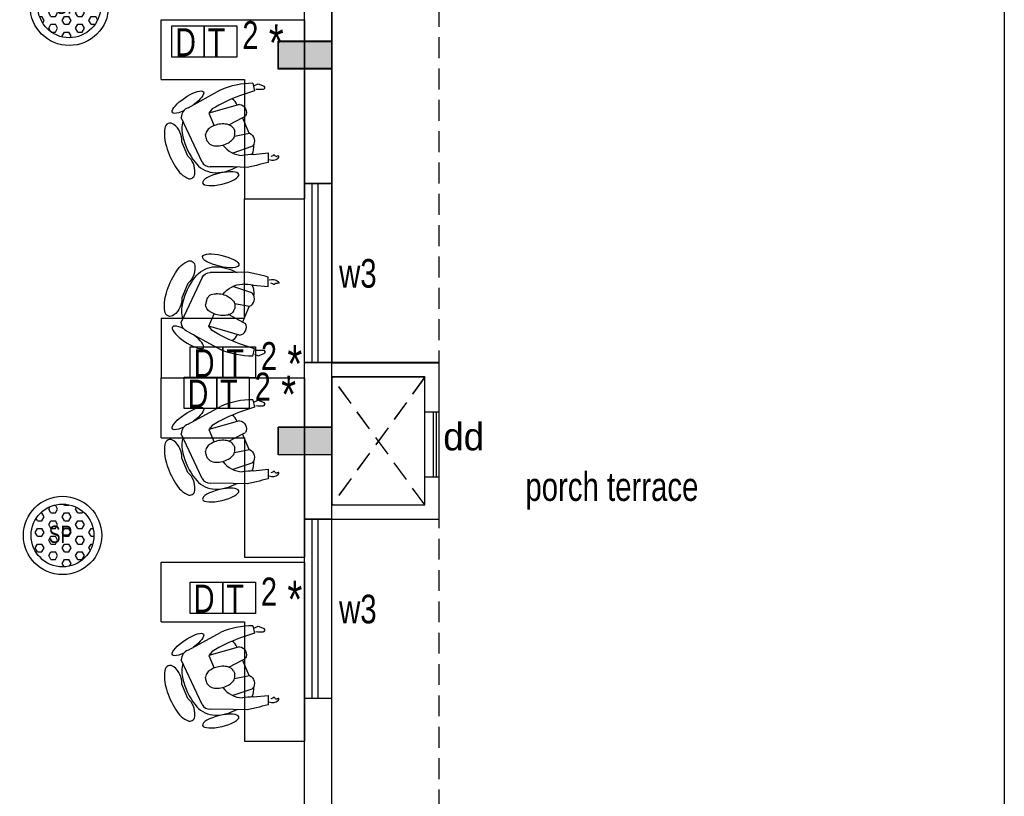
# Model space of a CAD drawing. Header units: metres. Extents: x 191982 to 427160, y -8904 to 80370.
# Drawn here: x 418913 to 427160, y 32572 to 39075 of the extents above; entities that cross this region are included whole.
import ezdxf

# ---------------------------------------------------------------- set-up
doc = ezdxf.new("R2010")
doc.units = ezdxf.units.M
doc.header["$LTSCALE"] = 700
doc.header["$MEASUREMENT"] = 0
doc.linetypes.add('DASHED2', pattern=[0.375, 0.25, -0.125])
doc.layers.get('0').update_dxf_attribs({"lineweight": 9})
for name, color, linetype, lineweight in [('FURNITURE', 7, 'Continuous', 9), ('LOUVRE', 7, 'Continuous', 9), ('MAIN GATE', 7, 'Continuous', 9), ('NEW PLANS', 7, 'Continuous', 9), ('PLAN', 7, 'Continuous', 9)]:
    doc.layers.add(name, color=color, linetype=linetype, lineweight=lineweight)
doc.styles.add('RVR', font='MOD20.TTF')
doc.styles.get("Standard").update_dxf_attribs({"font": 'swisscl.ttf'})

# ---------------------------------------------------------------- blocks, each defined once
blk = doc.blocks.new('ws1')
at = {"layer": 'LOUVRE'}
for p, q in [((1137434.5, 2975688), (1137434.5, 2976688)), ((1137434.5, 2976688), (1137934.5, 2976688)), ((1137934.5, 2975188), (1137934.5, 2976688)), ((1136734.5, 2975688), (1137434.5, 2975688)), ((1136734.5, 2975688), (1136734.5, 2975188)), ((1136734.5, 2975188), (1137934.5, 2975188))]:
    blk.add_line(p, q, dxfattribs=at)
blk = doc.blocks.new('CHAIR HUMAN')
at = {"layer": 'FURNITURE', "color": 8}
for p, q in [((-26.45, 23.08), (-26.56, 20.53)), ((-3.93, 19.47), (-15.58, 23.06)), ((-28.18, 22.59), (-29.99, 21.39)), ((-26.87, 22.25), (-28.18, 22.59)), ((-26.56, 20.53), (-21.37, 19.91)), ((-20.78, 17.15), (-10.32, 16.32)), ((-11.62, 17.49), (-10.32, 16.32)), ((-10.32, 16.32), (-11.13, 11.96)), ((-4.91, 0.99), (-1.09, 16.82)), ((-20.96, 12.75), (-21.91, 12.95)), ((-16.02, 11.22), (-20.96, 12.75)), ((-17.24, 9.83), (-17.46, 8.82)), ((-17.08, 7.25), (-22.07, 7.18)), ((-8.57, 6.25), (-7.89, 7.38)), ((-21.86, 0.1), (-26.79, -0.42)), ((-21.97, 2.68), (-15.4, 1.86)), ((-28.18, -1.64), (-27.4, -1.72)), ((-26.79, -0.42), (-26.2, -3.51)), ((-19.05, -3.7), (-14.6, -2.65)), ((-14.6, -2.65), (-7.15, -1.1)), ((-26.2, -3.51), (-26.2, -3.51)), ((-26.2, -3.51), (-26.2, -3.51)), ((-22.22, -3.67), (-19.05, -3.7))]:
    blk.add_line(p, q, dxfattribs=at)
at = {"layer": 'FURNITURE', "color": 253}
for p, q in [((-7.89, 7.38), (-7.74, 8.53)), ((-7.74, 8.53), (-7.84, 9.63))]:
    blk.add_line(p, q, dxfattribs=at)
at = {"layer": 'FURNITURE'}
blk.add_line((-22.25, 2.83), (-21.97, 2.68), dxfattribs=at)
for points in [[(-20.01, 17.09, -0.12585), (-18.76, 19.46, -0.12585)], [(-1.39, 15.6, -0.1466), (-0.38, 10.46, -0.10836), (-2.58, 1.41, -0.19652), (-7.57, -3.09, -0.140333), (-15.07, -3.08, -0.015809), (-15.85, -2.91, -0.015809)], [(-21.47, 0.14, -0.171126), (-22.7, 3.27)]]:
    blk.add_lwpolyline(points, format="xyb", dxfattribs=at)
blk.add_lwpolyline([(-0.68, 3.9), (0.35, 8.92, -0.246024), (1.78, 15, -0.627364), (4.93, 14.41, -0.121702), (5.63, 8.35, -0.072521), (3.99, 1.22, -0.181268), (0.53, -3.48, -0.504268), (-1.83, -2.01, -0.233344), (-0.68, 3.9, -0.38021)], format="xyb", close=True, dxfattribs=at)
blk.add_lwpolyline([(-22.03, 7.18), (-20.9, 12.74)], dxfattribs=at)
at = {"layer": 'FURNITURE', "color": 8}
for centre, start, end in [((-19.84, 14.64), 110.5954, 219.206), ((-20.6, 4.94), 123.3791, 231.9897)]:
    blk.add_arc(centre, 2.68, start, end, dxfattribs=at)
at = {"layer": 'FURNITURE', "color": 8, "extrusion": (0, 0, -1)}
for centre, major_axis, ratio, start_param, end_param in [((-21.07, 0.76), (24.86, -0.06), 0.919648, 4.491971, 4.932807), ((-29.52, 21.04), (0, -0.588), 1, -0.181994, 2.206091), ((-37.86, 66.35), (46.66, 0), 1, 1.337822, 1.388802), ((-27.59, -25.99), (47.8, -11.87), 0.939866, 4.610213, 4.814565), ((-4.47, 16.04), (3.47, 0), 1, 4.867739, 6.055789), ((-14.85, 8.96), (2.54, 0), 1, 3.491617, 4.236706), ((-13.09, 6.41), (0, -5.63), 1, 2.594814, 2.913029), ((-12.59, 4.24), (0, -7.86), 1, 2.913029, 3.182008), ((-12.59, 4.24), (7.86, 0), 1, 4.752804, 5.021783), ((-11.96, 6.18), (0, -5.82), 1, 3.450037, 3.73676), ((-10.5, 8.91), (0, -2.76), 1, 3.85574, 4.450397), ((-14.56, 8.79), (0, -2.9), 1, 1.166218, 1.580842), ((-15.1, 8.15), (2.18, 0), 1, 2.108812, 2.908893), ((-20.3, 8.59), (8.35, 0), 1, 0.429031, 1.337682), ((-12.91, 10.84), (0, -5.63), 1, 0.309394, 0.627609), ((-12.23, 12.96), (0, -7.86), 1, 0.040415, 0.309394), ((-12.23, 12.96), (0, -7.86), 1, -0.228563, 0.040415), ((-11.21, 9.18), (3.94, 0), 1, 0.836911, 1.376484), ((6.06, -246.49), (0, -248.16), 1, 3.028829, 3.042968), ((-7.75, 1.79), (2.95, 0), 1, 0.274705, 1.364745), ((-29.74, -2.48), (0.428, 0), 1, 3.842995, 5.296205), ((-28.34, -0.27), (2.87, 0), 1, 0.966213, 2.087194), ((-29.43, -1.43), (0, -0.689), 1, -1.1852, 0.10245), ((-28.47, -1.82), (0, -0.345), 1, 1.956393, 4.171446), ((-34.81, -265.82), (0, -262.45), 1, 3.174422, 3.189594)]:
    blk.add_ellipse(centre, major_axis=major_axis, ratio=ratio, start_param=start_param, end_param=end_param, dxfattribs=at)
at = {"layer": 'FURNITURE'}
blk.add_ellipse((-4.28, 21.29, -17.21), major_axis=(-5.69, 2.31), ratio=0.286876, start_param=2.025834, end_param=7.681694, dxfattribs=at)
at = {"layer": 'FURNITURE', "color": 253, "extrusion": (0, 0, -1)}
blk.add_ellipse((-29.46, -2.23), major_axis=(0.602, 0), ratio=1, start_param=2.087194, end_param=3.199031, dxfattribs=at)
at = {"layer": 'FURNITURE'}
blk.add_ellipse((-9.79, -5.6, -17.21), major_axis=(-6.15, 0.17), ratio=0.3, dxfattribs=at)
blk = doc.blocks.new('DAS')
at = {"layer": 'MAIN GATE'}
h = blk.add_hatch(dxfattribs=at)
h.set_pattern_fill('HEX', color=1, scale=0.3, style=0)
h.paths.add_polyline_path([(-3163.779, -2.1999, 1), (-3163.253, -2.1999, 1)])
at = {"layer": 'MAIN GATE', "color": 5}
for radius in [0.3279, 0.263]:
    blk.add_circle((-3163.516, -2.1999), radius, dxfattribs=at)
at = {"layer": 'NEW PLANS', "color": 7}
blk.add_text('SP', height=0.144, dxfattribs=at).set_placement((-3163.6314, -2.2621))

msp = doc.modelspace()

# ---------------------------------------------------------------- hatches: boundary and pattern name
at = {"layer": 'NEW PLANS'}
for points in [[(421307.772, 38894.83), (421307.772, 38664.83), (421077.772, 38664.83), (421077.772, 38894.83)], [(421307.772, 38894.83), (421307.772, 38664.83), (421077.772, 38664.83), (421077.772, 38894.83)], [(421307.772, 38894.83), (421307.772, 38664.83), (421077.772, 38664.83), (421077.772, 38894.83)], [(421307.772, 38894.83), (421307.772, 38664.83), (421077.772, 38664.83), (421077.772, 38894.83)], [(421307.772, 38894.83), (421307.772, 38664.83), (421077.772, 38664.83), (421077.772, 38894.83)], [(421307.772, 38894.83), (421307.772, 38664.83), (421077.772, 38664.83), (421077.772, 38894.83)], [(421307.772, 38894.83), (421307.772, 38664.83), (421077.772, 38664.83), (421077.772, 38894.83)], [(421307.772, 38894.83), (421307.772, 38664.83), (421077.772, 38664.83), (421077.772, 38894.83)], [(421307.772, 38891.692), (421307.772, 38661.692), (421077.772, 38661.692), (421077.772, 38891.692)], [(421307.772, 38891.692), (421307.772, 38661.692), (421077.772, 38661.692), (421077.772, 38891.692)], [(421307.772, 38891.692), (421307.772, 38661.692), (421077.772, 38661.692), (421077.772, 38891.692)], [(421307.772, 38891.692), (421307.772, 38661.692), (421077.772, 38661.692), (421077.772, 38891.692)], [(421307.772, 38891.692), (421307.772, 38661.692), (421077.772, 38661.692), (421077.772, 38891.692)], [(421307.772, 38891.692), (421307.772, 38661.692), (421077.772, 38661.692), (421077.772, 38891.692)], [(421307.772, 38891.692), (421307.772, 38661.692), (421077.772, 38661.692), (421077.772, 38891.692)], [(421307.772, 38891.692), (421307.772, 38661.692), (421077.772, 38661.692), (421077.772, 38891.692)], [(421307.772, 38891.692), (421307.772, 38661.692), (421077.772, 38661.692), (421077.772, 38891.692)], [(421307.772, 38891.692), (421307.772, 38661.692), (421077.772, 38661.692), (421077.772, 38891.692)], [(421307.772, 38894.83), (421527.772, 38894.83), (421527.772, 38664.83), (421307.772, 38664.83)], [(421307.772, 38894.83), (421527.772, 38894.83), (421527.772, 38664.83), (421307.772, 38664.83)], [(421307.772, 38894.83), (421527.772, 38894.83), (421527.772, 38664.83), (421307.772, 38664.83)], [(421307.772, 38894.83), (421527.772, 38894.83), (421527.772, 38664.83), (421307.772, 38664.83)], [(421307.772, 38894.83), (421527.772, 38894.83), (421527.772, 38664.83), (421307.772, 38664.83)], [(421307.772, 38894.83), (421527.772, 38894.83), (421527.772, 38664.83), (421307.772, 38664.83)], [(421307.772, 38894.83), (421527.772, 38894.83), (421527.772, 38664.83), (421307.772, 38664.83)], [(421307.772, 38894.83), (421527.772, 38894.83), (421527.772, 38664.83), (421307.772, 38664.83)], [(421307.772, 38891.692), (421527.772, 38891.692), (421527.772, 38661.692), (421307.772, 38661.692)], [(421307.772, 38891.692), (421527.772, 38891.692), (421527.772, 38661.692), (421307.772, 38661.692)], [(421307.772, 38891.692), (421527.772, 38891.692), (421527.772, 38661.692), (421307.772, 38661.692)], [(421307.772, 38891.692), (421527.772, 38891.692), (421527.772, 38661.692), (421307.772, 38661.692)], [(421307.772, 38891.692), (421527.772, 38891.692), (421527.772, 38661.692), (421307.772, 38661.692)], [(421307.772, 38891.692), (421527.772, 38891.692), (421527.772, 38661.692), (421307.772, 38661.692)], [(421307.772, 38891.692), (421527.772, 38891.692), (421527.772, 38661.692), (421307.772, 38661.692)], [(421307.772, 38891.692), (421527.772, 38891.692), (421527.772, 38661.692), (421307.772, 38661.692)], [(421307.772, 38891.692), (421527.772, 38891.692), (421527.772, 38661.692), (421307.772, 38661.692)], [(421307.772, 38891.692), (421527.772, 38891.692), (421527.772, 38661.692), (421307.772, 38661.692)], [(421307.772, 35661.692), (421307.772, 35431.692), (421077.772, 35431.692), (421077.772, 35661.692)], [(421307.772, 35661.692), (421307.772, 35431.692), (421077.772, 35431.692), (421077.772, 35661.692)], [(421307.772, 35661.692), (421307.772, 35431.692), (421077.772, 35431.692), (421077.772, 35661.692)], [(421307.772, 35661.692), (421307.772, 35431.692), (421077.772, 35431.692), (421077.772, 35661.692)], [(421307.772, 35661.692), (421307.772, 35431.692), (421077.772, 35431.692), (421077.772, 35661.692)], [(421307.772, 35661.692), (421307.772, 35431.692), (421077.772, 35431.692), (421077.772, 35661.692)], [(421307.772, 35661.692), (421307.772, 35431.692), (421077.772, 35431.692), (421077.772, 35661.692)], [(421307.772, 35661.692), (421307.772, 35431.692), (421077.772, 35431.692), (421077.772, 35661.692)], [(421307.772, 35661.692), (421307.772, 35431.692), (421077.772, 35431.692), (421077.772, 35661.692)], [(421307.772, 35661.692), (421307.772, 35431.692), (421077.772, 35431.692), (421077.772, 35661.692)], [(421307.772, 35661.692), (421307.772, 35431.692), (421077.772, 35431.692), (421077.772, 35661.692)], [(421307.772, 35661.692), (421307.772, 35431.692), (421077.772, 35431.692), (421077.772, 35661.692)], [(421307.772, 35661.692), (421307.772, 35431.692), (421077.772, 35431.692), (421077.772, 35661.692)], [(421307.772, 35661.692), (421307.772, 35431.692), (421077.772, 35431.692), (421077.772, 35661.692)], [(421307.772, 35661.692), (421527.772, 35661.692), (421527.772, 35431.692), (421307.772, 35431.692)], [(421307.772, 35661.692), (421527.772, 35661.692), (421527.772, 35431.692), (421307.772, 35431.692)], [(421307.772, 35661.692), (421527.772, 35661.692), (421527.772, 35431.692), (421307.772, 35431.692)], [(421307.772, 35661.692), (421527.772, 35661.692), (421527.772, 35431.692), (421307.772, 35431.692)], [(421307.772, 35661.692), (421527.772, 35661.692), (421527.772, 35431.692), (421307.772, 35431.692)], [(421307.772, 35661.692), (421527.772, 35661.692), (421527.772, 35431.692), (421307.772, 35431.692)], [(421307.772, 35661.692), (421527.772, 35661.692), (421527.772, 35431.692), (421307.772, 35431.692)], [(421307.772, 35661.692), (421527.772, 35661.692), (421527.772, 35431.692), (421307.772, 35431.692)], [(421307.772, 35661.692), (421527.772, 35661.692), (421527.772, 35431.692), (421307.772, 35431.692)], [(421307.772, 35661.692), (421527.772, 35661.692), (421527.772, 35431.692), (421307.772, 35431.692)], [(421307.772, 35661.692), (421527.772, 35661.692), (421527.772, 35431.692), (421307.772, 35431.692)], [(421307.772, 35661.692), (421527.772, 35661.692), (421527.772, 35431.692), (421307.772, 35431.692)], [(421307.772, 35661.692), (421527.772, 35661.692), (421527.772, 35431.692), (421307.772, 35431.692)], [(421307.772, 35661.692), (421527.772, 35661.692), (421527.772, 35431.692), (421307.772, 35431.692)]]:
    msp.add_hatch(color=256, dxfattribs=at).paths.add_polyline_path(points)

# ---------------------------------------------------------------- linework, layer by layer
for points in [[(420186.865, 39023.795), (420459.421, 39023.795), (420459.421, 38762.293), (420186.865, 38762.293)], [(420459.421, 39023.795), (420731.977, 39023.795), (420731.977, 38762.293), (420459.421, 38762.293)], [(420342.654, 36336.332), (420615.21, 36336.332), (420615.21, 36074.83), (420342.654, 36074.83)], [(420615.21, 36336.332), (420887.767, 36336.332), (420887.767, 36074.83), (420615.21, 36074.83)], [(420290.779, 36080.71), (420563.335, 36080.71), (420563.335, 35819.208), (420290.779, 35819.208)], [(420563.335, 36080.71), (420835.892, 36080.71), (420835.892, 35819.208), (420563.335, 35819.208)], [(420342.654, 34364.555), (420615.21, 34364.555), (420615.21, 34103.053), (420342.654, 34103.053)], [(420615.21, 34364.555), (420887.767, 34364.555), (420887.767, 34103.053), (420615.21, 34103.053)]]:
    msp.add_lwpolyline(points, close=True)
for p, q in [((421297.772, 35431.692), (421297.772, 47031.692)), ((421297.772, 35431.692), (421297.772, 47031.692)), ((421527.772, 36212.909), (421527.772, 44382.301)), ((421527.772, 36212.909), (421527.772, 44382.301)), ((421527.772, 36212.909), (421527.772, 44382.301)), ((421527.772, 36201.692), (421527.772, 44382.301)), ((421527.772, 36201.692), (421527.772, 44382.301)), ((421527.772, 36201.692), (421527.772, 44382.301)), ((421527.772, 36201.692), (421527.772, 44382.301)), ((421297.772, 33871.692), (421297.772, 43561.692)), ((421297.772, 33871.692), (421297.772, 43561.692)), ((421527.772, 28971.692), (421527.772, 42121.692)), ((421527.772, 36201.692), (421527.772, 42121.692)), ((421527.772, 28971.692), (421527.772, 42121.692)), ((427160.273, 42121.692), (427160.273, 28971.692)), ((421527.772, 38894.83), (421077.772, 38894.83)), ((421077.772, 38664.83), (421077.772, 38894.83)), ((421077.772, 38894.83), (421077.772, 38664.83)), ((421527.772, 38894.83), (421077.772, 38894.83)), ((421527.772, 38894.83), (421077.772, 38894.83)), ((421527.772, 38894.83), (421077.772, 38894.83)), ((421527.772, 38894.83), (421077.772, 38894.83)), ((421077.772, 38894.83), (421527.772, 38894.83)), ((421077.772, 38894.83), (421527.772, 38894.83)), ((421077.772, 38894.83), (421527.772, 38894.83)), ((421077.772, 38894.83), (421527.772, 38894.83)), ((421077.772, 38894.83), (421527.772, 38894.83)), ((421077.772, 38894.83), (421527.772, 38894.83)), ((421077.772, 38894.83), (421527.772, 38894.83)), ((421077.772, 38894.83), (421527.772, 38894.83)), ((421077.772, 38894.83), (421527.772, 38894.83)), ((421077.772, 38894.83), (421527.772, 38894.83)), ((421077.772, 38894.83), (421527.772, 38894.83)), ((421077.772, 38894.83), (421527.772, 38894.83)), ((421077.772, 38894.83), (421527.772, 38894.83)), ((421077.772, 38894.83), (421527.772, 38894.83)), ((421077.772, 38894.83), (421527.772, 38894.83)), ((421077.772, 38894.83), (421527.772, 38894.83)), ((421077.772, 38894.83), (421527.772, 38894.83)), ((421527.772, 38894.83), (421077.772, 38894.83)), ((421077.772, 38664.83), (421077.772, 38894.83)), ((421077.772, 38894.83), (421077.772, 38664.83)), ((421527.772, 38894.83), (421077.772, 38894.83)), ((421527.772, 38894.83), (421077.772, 38894.83)), ((421527.772, 38894.83), (421077.772, 38894.83)), ((421527.772, 38894.83), (421077.772, 38894.83)), ((421077.772, 38894.83), (421527.772, 38894.83)), ((421077.772, 38894.83), (421527.772, 38894.83)), ((421077.772, 38894.83), (421527.772, 38894.83)), ((421077.772, 38894.83), (421527.772, 38894.83)), ((421077.772, 38894.83), (421527.772, 38894.83)), ((421077.772, 38894.83), (421527.772, 38894.83)), ((421077.772, 38894.83), (421527.772, 38894.83)), ((421077.772, 38894.83), (421527.772, 38894.83)), ((421077.772, 38894.83), (421527.772, 38894.83)), ((421077.772, 38894.83), (421527.772, 38894.83)), ((421077.772, 38894.83), (421527.772, 38894.83)), ((421077.772, 38894.83), (421527.772, 38894.83)), ((421077.772, 38894.83), (421527.772, 38894.83)), ((421077.772, 38894.83), (421527.772, 38894.83)), ((421077.772, 38894.83), (421527.772, 38894.83)), ((421077.772, 38894.83), (421527.772, 38894.83)), ((421077.772, 38894.83), (421527.772, 38894.83)), ((421527.772, 38894.83), (421077.772, 38894.83)), ((421077.772, 38664.83), (421077.772, 38894.83)), ((421077.772, 38894.83), (421077.772, 38664.83)), ((421527.772, 38894.83), (421077.772, 38894.83)), ((421527.772, 38894.83), (421077.772, 38894.83)), ((421527.772, 38894.83), (421077.772, 38894.83)), ((421527.772, 38894.83), (421077.772, 38894.83)), ((421077.772, 38894.83), (421527.772, 38894.83)), ((421077.772, 38894.83), (421527.772, 38894.83)), ((421077.772, 38894.83), (421527.772, 38894.83)), ((421077.772, 38894.83), (421527.772, 38894.83)), ((421077.772, 38894.83), (421527.772, 38894.83)), ((421077.772, 38894.83), (421527.772, 38894.83)), ((421077.772, 38894.83), (421527.772, 38894.83)), ((421077.772, 38894.83), (421527.772, 38894.83)), ((421077.772, 38894.83), (421527.772, 38894.83)), ((421077.772, 38894.83), (421527.772, 38894.83)), ((421077.772, 38894.83), (421527.772, 38894.83)), ((421077.772, 38894.83), (421527.772, 38894.83)), ((421077.772, 38894.83), (421527.772, 38894.83)), ((421077.772, 38894.83), (421527.772, 38894.83)), ((421077.772, 38894.83), (421527.772, 38894.83)), ((421077.772, 38894.83), (421527.772, 38894.83)), ((421077.772, 38894.83), (421527.772, 38894.83)), ((421527.772, 38894.83), (421077.772, 38894.83)), ((421077.772, 38664.83), (421077.772, 38894.83)), ((421077.772, 38894.83), (421077.772, 38664.83)), ((421527.772, 38894.83), (421077.772, 38894.83)), ((421527.772, 38894.83), (421077.772, 38894.83)), ((421527.772, 38894.83), (421077.772, 38894.83)), ((421527.772, 38894.83), (421077.772, 38894.83)), ((421077.772, 38894.83), (421527.772, 38894.83)), ((421077.772, 38894.83), (421527.772, 38894.83)), ((421077.772, 38894.83), (421527.772, 38894.83)), ((421077.772, 38894.83), (421527.772, 38894.83)), ((421077.772, 38894.83), (421527.772, 38894.83)), ((421077.772, 38894.83), (421527.772, 38894.83)), ((421077.772, 38894.83), (421527.772, 38894.83)), ((421077.772, 38894.83), (421527.772, 38894.83)), ((421077.772, 38894.83), (421527.772, 38894.83)), ((421077.772, 38894.83), (421527.772, 38894.83)), ((421077.772, 38894.83), (421527.772, 38894.83)), ((421077.772, 38894.83), (421527.772, 38894.83)), ((421077.772, 38894.83), (421527.772, 38894.83)), ((421077.772, 38894.83), (421527.772, 38894.83)), ((421077.772, 38894.83), (421527.772, 38894.83)), ((421077.772, 38894.83), (421527.772, 38894.83)), ((421077.772, 38894.83), (421527.772, 38894.83)), ((421527.772, 38891.692), (421077.772, 38891.692)), ((421077.772, 38661.692), (421077.772, 38891.692)), ((421077.772, 38891.692), (421077.772, 38661.692)), ((421527.772, 38891.692), (421077.772, 38891.692)), ((421527.772, 38891.692), (421077.772, 38891.692)), ((421527.772, 38891.692), (421077.772, 38891.692)), ((421527.772, 38891.692), (421077.772, 38891.692)), ((421077.772, 38891.692), (421527.772, 38891.692)), ((421077.772, 38891.692), (421527.772, 38891.692)), ((421077.772, 38891.692), (421527.772, 38891.692)), ((421077.772, 38891.692), (421527.772, 38891.692)), ((421077.772, 38891.692), (421527.772, 38891.692)), ((421077.772, 38891.692), (421527.772, 38891.692)), ((421077.772, 38891.692), (421527.772, 38891.692)), ((421077.772, 38891.692), (421527.772, 38891.692)), ((421077.772, 38891.692), (421527.772, 38891.692)), ((421077.772, 38891.692), (421527.772, 38891.692)), ((421077.772, 38891.692), (421527.772, 38891.692)), ((421077.772, 38891.692), (421527.772, 38891.692)), ((421077.772, 38891.692), (421527.772, 38891.692)), ((421077.772, 38891.692), (421527.772, 38891.692)), ((421077.772, 38891.692), (421527.772, 38891.692)), ((421077.772, 38891.692), (421527.772, 38891.692)), ((421077.772, 38891.692), (421527.772, 38891.692)), ((421527.772, 38891.692), (421077.772, 38891.692)), ((421077.772, 38661.692), (421077.772, 38891.692)), ((421077.772, 38891.692), (421077.772, 38661.692)), ((421527.772, 38891.692), (421077.772, 38891.692)), ((421527.772, 38891.692), (421077.772, 38891.692)), ((421527.772, 38891.692), (421077.772, 38891.692)), ((421527.772, 38891.692), (421077.772, 38891.692)), ((421077.772, 38891.692), (421527.772, 38891.692)), ((421077.772, 38891.692), (421527.772, 38891.692)), ((421077.772, 38891.692), (421527.772, 38891.692)), ((421077.772, 38891.692), (421527.772, 38891.692)), ((421077.772, 38891.692), (421527.772, 38891.692)), ((421077.772, 38891.692), (421527.772, 38891.692)), ((421077.772, 38891.692), (421527.772, 38891.692)), ((421077.772, 38891.692), (421527.772, 38891.692)), ((421077.772, 38891.692), (421527.772, 38891.692)), ((421077.772, 38891.692), (421527.772, 38891.692)), ((421077.772, 38891.692), (421527.772, 38891.692)), ((421077.772, 38891.692), (421527.772, 38891.692)), ((421077.772, 38891.692), (421527.772, 38891.692)), ((421077.772, 38891.692), (421527.772, 38891.692)), ((421077.772, 38891.692), (421527.772, 38891.692)), ((421077.772, 38891.692), (421527.772, 38891.692)), ((421077.772, 38891.692), (421527.772, 38891.692)), ((421527.772, 38891.692), (421077.772, 38891.692)), ((421077.772, 38661.692), (421077.772, 38891.692)), ((421077.772, 38891.692), (421077.772, 38661.692)), ((421527.772, 38891.692), (421077.772, 38891.692)), ((421527.772, 38891.692), (421077.772, 38891.692)), ((421527.772, 38891.692), (421077.772, 38891.692)), ((421527.772, 38891.692), (421077.772, 38891.692)), ((421077.772, 38891.692), (421527.772, 38891.692)), ((421077.772, 38891.692), (421527.772, 38891.692)), ((421077.772, 38891.692), (421527.772, 38891.692)), ((421077.772, 38891.692), (421527.772, 38891.692)), ((421077.772, 38891.692), (421527.772, 38891.692)), ((421077.772, 38891.692), (421527.772, 38891.692)), ((421077.772, 38891.692), (421527.772, 38891.692)), ((421077.772, 38891.692), (421527.772, 38891.692)), ((421077.772, 38891.692), (421527.772, 38891.692)), ((421077.772, 38891.692), (421527.772, 38891.692)), ((421077.772, 38891.692), (421527.772, 38891.692)), ((421077.772, 38891.692), (421527.772, 38891.692)), ((421077.772, 38891.692), (421527.772, 38891.692)), ((421077.772, 38891.692), (421527.772, 38891.692)), ((421077.772, 38891.692), (421527.772, 38891.692)), ((421077.772, 38891.692), (421527.772, 38891.692)), ((421077.772, 38891.692), (421527.772, 38891.692)), ((421527.772, 38891.692), (421077.772, 38891.692)), ((421077.772, 38661.692), (421077.772, 38891.692)), ((421077.772, 38891.692), (421077.772, 38661.692)), ((421527.772, 38891.692), (421077.772, 38891.692)), ((421527.772, 38891.692), (421077.772, 38891.692)), ((421527.772, 38891.692), (421077.772, 38891.692)), ((421527.772, 38891.692), (421077.772, 38891.692)), ((421077.772, 38891.692), (421527.772, 38891.692)), ((421077.772, 38891.692), (421527.772, 38891.692)), ((421077.772, 38891.692), (421527.772, 38891.692)), ((421077.772, 38891.692), (421527.772, 38891.692)), ((421077.772, 38891.692), (421527.772, 38891.692)), ((421077.772, 38891.692), (421527.772, 38891.692)), ((421077.772, 38891.692), (421527.772, 38891.692)), ((421077.772, 38891.692), (421527.772, 38891.692)), ((421077.772, 38891.692), (421527.772, 38891.692)), ((421077.772, 38891.692), (421527.772, 38891.692)), ((421077.772, 38891.692), (421527.772, 38891.692)), ((421077.772, 38891.692), (421527.772, 38891.692)), ((421077.772, 38891.692), (421527.772, 38891.692)), ((421077.772, 38891.692), (421527.772, 38891.692)), ((421077.772, 38891.692), (421527.772, 38891.692)), ((421077.772, 38891.692), (421527.772, 38891.692)), ((421077.772, 38891.692), (421527.772, 38891.692)), ((421527.772, 38891.692), (421077.772, 38891.692)), ((421077.772, 38661.692), (421077.772, 38891.692)), ((421077.772, 38891.692), (421077.772, 38661.692)), ((421527.772, 38891.692), (421077.772, 38891.692)), ((421527.772, 38891.692), (421077.772, 38891.692)), ((421527.772, 38891.692), (421077.772, 38891.692)), ((421527.772, 38891.692), (421077.772, 38891.692)), ((421077.772, 38891.692), (421527.772, 38891.692)), ((421077.772, 38891.692), (421527.772, 38891.692)), ((421077.772, 38891.692), (421527.772, 38891.692)), ((421077.772, 38891.692), (421527.772, 38891.692)), ((421077.772, 38891.692), (421527.772, 38891.692)), ((421077.772, 38891.692), (421527.772, 38891.692)), ((421077.772, 38891.692), (421527.772, 38891.692)), ((421077.772, 38891.692), (421527.772, 38891.692)), ((421077.772, 38891.692), (421527.772, 38891.692)), ((421077.772, 38891.692), (421527.772, 38891.692)), ((421077.772, 38891.692), (421527.772, 38891.692)), ((421077.772, 38891.692), (421527.772, 38891.692)), ((421077.772, 38891.692), (421527.772, 38891.692)), ((421077.772, 38891.692), (421527.772, 38891.692)), ((421077.772, 38891.692), (421527.772, 38891.692)), ((421077.772, 38891.692), (421527.772, 38891.692)), ((421077.772, 38891.692), (421527.772, 38891.692)), ((421297.772, 38664.83), (421297.772, 38894.83)), ((421297.772, 38664.83), (421297.772, 38894.83)), ((421297.772, 38664.83), (421297.772, 38894.83)), ((421297.772, 38664.83), (421297.772, 38894.83)), ((421297.772, 38661.692), (421297.772, 38891.692)), ((421297.772, 38661.692), (421297.772, 38891.692)), ((421297.772, 38661.692), (421297.772, 38891.692)), ((421297.772, 38661.692), (421297.772, 38891.692)), ((421297.772, 38661.692), (421297.772, 38891.692)), ((421527.772, 38664.83), (421527.772, 38894.83)), ((421527.772, 38664.83), (421527.772, 38894.83)), ((421527.772, 38664.83), (421527.772, 38894.83)), ((421527.772, 38664.83), (421527.772, 38894.83)), ((421527.772, 38664.83), (421527.772, 38894.83)), ((421527.772, 38664.83), (421527.772, 38894.83)), ((421527.772, 38664.83), (421527.772, 38894.83)), ((421527.772, 38664.83), (421527.772, 38894.83)), ((421527.772, 38664.83), (421527.772, 38894.83)), ((421527.772, 38664.83), (421527.772, 38894.83)), ((421527.772, 38664.83), (421527.772, 38894.83)), ((421527.772, 38664.83), (421527.772, 38894.83)), ((421527.772, 38661.692), (421527.772, 38891.692)), ((421527.772, 38661.692), (421527.772, 38891.692)), ((421527.772, 38661.692), (421527.772, 38891.692)), ((421527.772, 38661.692), (421527.772, 38891.692)), ((421527.772, 38661.692), (421527.772, 38891.692)), ((421527.772, 38661.692), (421527.772, 38891.692)), ((421527.772, 38661.692), (421527.772, 38891.692)), ((421527.772, 38661.692), (421527.772, 38891.692)), ((421527.772, 38661.692), (421527.772, 38891.692)), ((421527.772, 38661.692), (421527.772, 38891.692)), ((421527.772, 38661.692), (421527.772, 38891.692)), ((421527.772, 38661.692), (421527.772, 38891.692)), ((421527.772, 38661.692), (421527.772, 38891.692)), ((421527.772, 38661.692), (421527.772, 38891.692)), ((421527.772, 38661.692), (421527.772, 38891.692)), ((421527.772, 38664.83), (421077.772, 38664.83)), ((421527.772, 38664.83), (421077.772, 38664.83)), ((421297.772, 38664.83), (421077.772, 38664.83)), ((421527.772, 38664.83), (421077.772, 38664.83)), ((421527.772, 38664.83), (421077.772, 38664.83)), ((421297.772, 38664.83), (421077.772, 38664.83)), ((421527.772, 38664.83), (421077.772, 38664.83)), ((421527.772, 38664.83), (421077.772, 38664.83)), ((421297.772, 38664.83), (421077.772, 38664.83)), ((421527.772, 38664.83), (421077.772, 38664.83)), ((421527.772, 38664.83), (421077.772, 38664.83)), ((421297.772, 38664.83), (421077.772, 38664.83)), ((421527.772, 38661.692), (421077.772, 38661.692)), ((421527.772, 38661.692), (421077.772, 38661.692)), ((421297.772, 38661.692), (421077.772, 38661.692)), ((421527.772, 38661.692), (421077.772, 38661.692)), ((421527.772, 38661.692), (421077.772, 38661.692)), ((421297.772, 38661.692), (421077.772, 38661.692)), ((421527.772, 38661.692), (421077.772, 38661.692)), ((421527.772, 38661.692), (421077.772, 38661.692)), ((421297.772, 38661.692), (421077.772, 38661.692)), ((421527.772, 38661.692), (421077.772, 38661.692)), ((421527.772, 38661.692), (421077.772, 38661.692)), ((421297.772, 38661.692), (421077.772, 38661.692)), ((421527.772, 38661.692), (421077.772, 38661.692)), ((421527.772, 38661.692), (421077.772, 38661.692)), ((421297.772, 38661.692), (421077.772, 38661.692)), ((421527.772, 37702.909), (421297.772, 37702.909)), ((421527.772, 37701.692), (421297.772, 37701.692)), ((421362.772, 36202.909), (421362.772, 37702.909)), ((421362.772, 36201.692), (421362.772, 37701.692)), ((421412.772, 36202.909), (421412.772, 37702.909)), ((421412.772, 36201.692), (421412.772, 37701.692)), ((421527.772, 36201.692), (421527.772, 37701.692)), ((421297.772, 34561.692), (421297.772, 36991.692)), ((421297.772, 34561.692), (421297.772, 36991.692)), ((421297.772, 35431.692), (421297.772, 36991.692)), ((421297.772, 35431.692), (421297.772, 36991.692)), ((421297.772, 34561.692), (421297.772, 36991.692)), ((421297.772, 34561.692), (421297.772, 36991.692)), ((421527.772, 36202.909), (421297.772, 36202.909)), ((421527.772, 36201.692), (421297.772, 36201.692)), ((421527.772, 36202.909), (422427.772, 36202.909)), ((421527.772, 36201.692), (422427.772, 36201.692)), ((421527.772, 35011.692), (421527.772, 36082.909)), ((421527.772, 35011.692), (421527.772, 36082.909)), ((421527.772, 35011.692), (421527.772, 36082.909)), ((421527.772, 35011.692), (421527.772, 36082.909)), ((421527.772, 35011.692), (421527.772, 36081.692)), ((421527.772, 35011.692), (421527.772, 36081.692)), ((421527.772, 35011.692), (421527.772, 36081.692)), ((421527.772, 35011.692), (421527.772, 36081.692)), ((422307.772, 35247.301), (422307.772, 35847.301)), ((422307.772, 35791.692), (422427.772, 35791.692)), ((422377.772, 35791.692), (422377.772, 35247.301)), ((422402.772, 35791.692), (422402.772, 35247.301)), ((421527.772, 35661.692), (421077.772, 35661.692)), ((421077.772, 35431.692), (421077.772, 35661.692)), ((421077.772, 35661.692), (421077.772, 35431.692)), ((421527.772, 35661.692), (421077.772, 35661.692)), ((421527.772, 35661.692), (421077.772, 35661.692)), ((421527.772, 35661.692), (421077.772, 35661.692)), ((421527.772, 35661.692), (421077.772, 35661.692)), ((421077.772, 35661.692), (421527.772, 35661.692)), ((421077.772, 35661.692), (421527.772, 35661.692)), ((421077.772, 35661.692), (421527.772, 35661.692)), ((421077.772, 35661.692), (421527.772, 35661.692)), ((421077.772, 35661.692), (421527.772, 35661.692)), ((421077.772, 35661.692), (421527.772, 35661.692)), ((421077.772, 35661.692), (421527.772, 35661.692)), ((421077.772, 35661.692), (421527.772, 35661.692)), ((421077.772, 35661.692), (421527.772, 35661.692)), ((421077.772, 35661.692), (421527.772, 35661.692)), ((421077.772, 35661.692), (421527.772, 35661.692)), ((421077.772, 35661.692), (421527.772, 35661.692)), ((421077.772, 35661.692), (421527.772, 35661.692)), ((421077.772, 35661.692), (421527.772, 35661.692)), ((421077.772, 35661.692), (421527.772, 35661.692)), ((421077.772, 35661.692), (421527.772, 35661.692)), ((421077.772, 35661.692), (421527.772, 35661.692)), ((421077.772, 35661.692), (421077.772, 35431.692)), ((421527.772, 35661.692), (421077.772, 35661.692)), ((421077.772, 35431.692), (421077.772, 35661.692)), ((421077.772, 35661.692), (421077.772, 35431.692)), ((421527.772, 35661.692), (421077.772, 35661.692)), ((421527.772, 35661.692), (421077.772, 35661.692)), ((421527.772, 35661.692), (421077.772, 35661.692)), ((421527.772, 35661.692), (421077.772, 35661.692)), ((421077.772, 35661.692), (421527.772, 35661.692)), ((421077.772, 35661.692), (421527.772, 35661.692)), ((421077.772, 35661.692), (421527.772, 35661.692)), ((421077.772, 35661.692), (421527.772, 35661.692)), ((421077.772, 35661.692), (421527.772, 35661.692)), ((421077.772, 35661.692), (421527.772, 35661.692)), ((421077.772, 35661.692), (421527.772, 35661.692)), ((421077.772, 35661.692), (421527.772, 35661.692)), ((421077.772, 35661.692), (421527.772, 35661.692)), ((421077.772, 35661.692), (421527.772, 35661.692)), ((421077.772, 35661.692), (421527.772, 35661.692)), ((421077.772, 35661.692), (421527.772, 35661.692)), ((421077.772, 35661.692), (421527.772, 35661.692)), ((421077.772, 35661.692), (421527.772, 35661.692)), ((421077.772, 35661.692), (421527.772, 35661.692)), ((421077.772, 35661.692), (421527.772, 35661.692)), ((421077.772, 35661.692), (421527.772, 35661.692)), ((421527.772, 35661.692), (421077.772, 35661.692)), ((421077.772, 35431.692), (421077.772, 35661.692)), ((421527.772, 35661.692), (421077.772, 35661.692)), ((421527.772, 35661.692), (421077.772, 35661.692)), ((421527.772, 35661.692), (421077.772, 35661.692)), ((421527.772, 35661.692), (421077.772, 35661.692)), ((421077.772, 35661.692), (421527.772, 35661.692)), ((421077.772, 35661.692), (421527.772, 35661.692)), ((421077.772, 35661.692), (421527.772, 35661.692)), ((421077.772, 35661.692), (421527.772, 35661.692)), ((421077.772, 35661.692), (421527.772, 35661.692)), ((421077.772, 35661.692), (421527.772, 35661.692)), ((421077.772, 35661.692), (421527.772, 35661.692)), ((421077.772, 35661.692), (421527.772, 35661.692)), ((421077.772, 35661.692), (421527.772, 35661.692)), ((421077.772, 35661.692), (421527.772, 35661.692)), ((421077.772, 35661.692), (421527.772, 35661.692)), ((421077.772, 35661.692), (421527.772, 35661.692)), ((421077.772, 35661.692), (421527.772, 35661.692)), ((421077.772, 35661.692), (421527.772, 35661.692)), ((421077.772, 35661.692), (421527.772, 35661.692)), ((421077.772, 35661.692), (421527.772, 35661.692)), ((421077.772, 35661.692), (421527.772, 35661.692)), ((421527.772, 35661.692), (421077.772, 35661.692)), ((421077.772, 35431.692), (421077.772, 35661.692)), ((421077.772, 35661.692), (421077.772, 35431.692)), ((421527.772, 35661.692), (421077.772, 35661.692)), ((421527.772, 35661.692), (421077.772, 35661.692)), ((421527.772, 35661.692), (421077.772, 35661.692)), ((421527.772, 35661.692), (421077.772, 35661.692)), ((421077.772, 35661.692), (421527.772, 35661.692)), ((421077.772, 35661.692), (421527.772, 35661.692)), ((421077.772, 35661.692), (421527.772, 35661.692)), ((421077.772, 35661.692), (421527.772, 35661.692)), ((421077.772, 35661.692), (421527.772, 35661.692)), ((421077.772, 35661.692), (421527.772, 35661.692)), ((421077.772, 35661.692), (421527.772, 35661.692)), ((421077.772, 35661.692), (421527.772, 35661.692)), ((421077.772, 35661.692), (421527.772, 35661.692)), ((421077.772, 35661.692), (421527.772, 35661.692)), ((421077.772, 35661.692), (421527.772, 35661.692)), ((421077.772, 35661.692), (421527.772, 35661.692)), ((421077.772, 35661.692), (421527.772, 35661.692)), ((421077.772, 35661.692), (421527.772, 35661.692)), ((421077.772, 35661.692), (421527.772, 35661.692)), ((421077.772, 35661.692), (421527.772, 35661.692)), ((421077.772, 35661.692), (421527.772, 35661.692)), ((421527.772, 35661.692), (421077.772, 35661.692)), ((421077.772, 35431.692), (421077.772, 35661.692)), ((421077.772, 35661.692), (421077.772, 35431.692)), ((421527.772, 35661.692), (421077.772, 35661.692)), ((421527.772, 35661.692), (421077.772, 35661.692)), ((421527.772, 35661.692), (421077.772, 35661.692)), ((421527.772, 35661.692), (421077.772, 35661.692)), ((421077.772, 35661.692), (421527.772, 35661.692)), ((421077.772, 35661.692), (421527.772, 35661.692)), ((421077.772, 35661.692), (421527.772, 35661.692)), ((421077.772, 35661.692), (421527.772, 35661.692)), ((421077.772, 35661.692), (421527.772, 35661.692)), ((421077.772, 35661.692), (421527.772, 35661.692)), ((421077.772, 35661.692), (421527.772, 35661.692)), ((421077.772, 35661.692), (421527.772, 35661.692)), ((421077.772, 35661.692), (421527.772, 35661.692)), ((421077.772, 35661.692), (421527.772, 35661.692)), ((421077.772, 35661.692), (421527.772, 35661.692)), ((421077.772, 35661.692), (421527.772, 35661.692)), ((421077.772, 35661.692), (421527.772, 35661.692)), ((421077.772, 35661.692), (421527.772, 35661.692)), ((421077.772, 35661.692), (421527.772, 35661.692)), ((421077.772, 35661.692), (421527.772, 35661.692)), ((421077.772, 35661.692), (421527.772, 35661.692)), ((421527.772, 35661.692), (421077.772, 35661.692)), ((421077.772, 35431.692), (421077.772, 35661.692)), ((421077.772, 35661.692), (421077.772, 35431.692)), ((421527.772, 35661.692), (421077.772, 35661.692)), ((421527.772, 35661.692), (421077.772, 35661.692)), ((421527.772, 35661.692), (421077.772, 35661.692)), ((421527.772, 35661.692), (421077.772, 35661.692)), ((421077.772, 35661.692), (421527.772, 35661.692)), ((421077.772, 35661.692), (421527.772, 35661.692)), ((421077.772, 35661.692), (421527.772, 35661.692)), ((421077.772, 35661.692), (421527.772, 35661.692)), ((421077.772, 35661.692), (421527.772, 35661.692)), ((421077.772, 35661.692), (421527.772, 35661.692)), ((421077.772, 35661.692), (421527.772, 35661.692)), ((421077.772, 35661.692), (421527.772, 35661.692)), ((421077.772, 35661.692), (421527.772, 35661.692)), ((421077.772, 35661.692), (421527.772, 35661.692)), ((421077.772, 35661.692), (421527.772, 35661.692)), ((421077.772, 35661.692), (421527.772, 35661.692)), ((421077.772, 35661.692), (421527.772, 35661.692)), ((421077.772, 35661.692), (421527.772, 35661.692)), ((421077.772, 35661.692), (421527.772, 35661.692)), ((421077.772, 35661.692), (421527.772, 35661.692)), ((421077.772, 35661.692), (421527.772, 35661.692)), ((421527.772, 35661.692), (421077.772, 35661.692)), ((421077.772, 35431.692), (421077.772, 35661.692)), ((421077.772, 35661.692), (421077.772, 35431.692)), ((421527.772, 35661.692), (421077.772, 35661.692)), ((421527.772, 35661.692), (421077.772, 35661.692)), ((421527.772, 35661.692), (421077.772, 35661.692)), ((421527.772, 35661.692), (421077.772, 35661.692)), ((421077.772, 35661.692), (421527.772, 35661.692)), ((421077.772, 35661.692), (421527.772, 35661.692)), ((421077.772, 35661.692), (421527.772, 35661.692)), ((421077.772, 35661.692), (421527.772, 35661.692)), ((421077.772, 35661.692), (421527.772, 35661.692)), ((421077.772, 35661.692), (421527.772, 35661.692)), ((421077.772, 35661.692), (421527.772, 35661.692)), ((421077.772, 35661.692), (421527.772, 35661.692)), ((421077.772, 35661.692), (421527.772, 35661.692)), ((421077.772, 35661.692), (421527.772, 35661.692)), ((421077.772, 35661.692), (421527.772, 35661.692)), ((421077.772, 35661.692), (421527.772, 35661.692)), ((421077.772, 35661.692), (421527.772, 35661.692)), ((421077.772, 35661.692), (421527.772, 35661.692)), ((421077.772, 35661.692), (421527.772, 35661.692)), ((421077.772, 35661.692), (421527.772, 35661.692)), ((421077.772, 35661.692), (421527.772, 35661.692)), ((421297.772, 35431.692), (421297.772, 35661.692)), ((421297.772, 35431.692), (421297.772, 35661.692)), ((421297.772, 35431.692), (421297.772, 35661.692)), ((421297.772, 35431.692), (421297.772, 35661.692)), ((421297.772, 35431.692), (421297.772, 35661.692)), ((421297.772, 35431.692), (421297.772, 35661.692)), ((421297.772, 35431.692), (421297.772, 35661.692)), ((421302.772, 35661.692), (421527.772, 35661.692)), ((421302.772, 35661.692), (421527.772, 35661.692)), ((421527.772, 35442.301), (421527.772, 35672.301)), ((421527.772, 35442.301), (421527.772, 35672.301)), ((421527.772, 35442.301), (421527.772, 35672.301)), ((421527.772, 35442.301), (421527.772, 35672.301)), ((421527.772, 35442.301), (421527.772, 35672.301)), ((421527.772, 35442.301), (421527.772, 35672.301)), ((421527.772, 35442.301), (421527.772, 35672.301)), ((421527.772, 35442.301), (421527.772, 35672.301)), ((421527.772, 35442.301), (421527.772, 35672.301)), ((421527.772, 35442.301), (421527.772, 35672.301)), ((421527.772, 35442.301), (421527.772, 35672.301)), ((421527.772, 35442.301), (421527.772, 35672.301)), ((421527.772, 35442.301), (421527.772, 35672.301)), ((421527.772, 35442.301), (421527.772, 35672.301)), ((421527.772, 35442.301), (421527.772, 35672.301)), ((421527.772, 35442.301), (421527.772, 35672.301)), ((421527.772, 35442.301), (421527.772, 35672.301)), ((421527.772, 35442.301), (421527.772, 35672.301)), ((421527.772, 35431.692), (421527.772, 35661.692)), ((421527.772, 35431.692), (421527.772, 35661.692)), ((421527.772, 35431.692), (421527.772, 35661.692)), ((421527.772, 35431.692), (421077.772, 35431.692)), ((421527.772, 35431.692), (421077.772, 35431.692)), ((421297.772, 35431.692), (421077.772, 35431.692)), ((421527.772, 35431.692), (421077.772, 35431.692)), ((421527.772, 35431.692), (421077.772, 35431.692)), ((421297.772, 35431.692), (421077.772, 35431.692)), ((421527.772, 35431.692), (421077.772, 35431.692)), ((421527.772, 35431.692), (421077.772, 35431.692)), ((421527.772, 35431.692), (421077.772, 35431.692)), ((421297.772, 35431.692), (421077.772, 35431.692)), ((421527.772, 35431.692), (421077.772, 35431.692)), ((421527.772, 35431.692), (421077.772, 35431.692)), ((421297.772, 35431.692), (421077.772, 35431.692)), ((421527.772, 35431.692), (421077.772, 35431.692)), ((421527.772, 35431.692), (421077.772, 35431.692)), ((421297.772, 35431.692), (421077.772, 35431.692)), ((421527.772, 35431.692), (421077.772, 35431.692)), ((421297.772, 35431.692), (421077.772, 35431.692)), ((421527.772, 35431.692), (421077.772, 35431.692)), ((421527.772, 35431.692), (421077.772, 35431.692)), ((421297.772, 35431.692), (421077.772, 35431.692)), ((421297.772, 33991.692), (421297.772, 35431.692)), ((422307.772, 35247.301), (422427.772, 35247.301)), ((421527.772, 34891.692), (421297.772, 34891.692)), ((421297.772, 33991.692), (421297.772, 34891.692)), ((421297.772, 34561.692), (421297.772, 34891.692)), ((421297.772, 34561.692), (421297.772, 34891.692)), ((421297.772, 34891.692), (421527.772, 34891.692)), ((421527.772, 34891.692), (421297.772, 34891.692)), ((421362.772, 33391.692), (421362.772, 34891.692)), ((421412.772, 33391.692), (421412.772, 34891.692)), ((421527.772, 26711.084), (421527.772, 34891.692)), ((421527.772, 26711.084), (421527.772, 34891.692)), ((421527.772, 26711.084), (421527.772, 34891.692)), ((421527.772, 32661.692), (421527.772, 34891.692)), ((421527.772, 32661.692), (421527.772, 34891.692)), ((421527.772, 34891.692), (422427.772, 34891.692)), ((421527.772, 26711.084), (421527.772, 34891.692)), ((421527.772, 26711.084), (421527.772, 34891.692)), ((421527.772, 26711.084), (421527.772, 34891.692)), ((421527.772, 32661.692), (421527.772, 34891.692)), ((421297.772, 24301.692), (421297.772, 33871.692)), ((421297.772, 24181.692), (421297.772, 33871.692)), ((421297.772, 30761.692), (421297.772, 33871.692)), ((421297.772, 30761.692), (421297.772, 33871.692)), ((421527.772, 33391.692), (421297.772, 33391.692))]:
    msp.add_line(p, q, dxfattribs=at)
at = {"layer": 'NEW PLANS', "linetype": 'DASHED2'}
for p, q in [((422307.772, 35011.692), (421527.772, 36082.909)), ((422307.772, 36082.909), (421527.772, 35011.692)), ((422307.772, 35011.692), (421527.772, 36081.692)), ((422307.772, 36081.692), (421527.772, 35011.692))]:
    msp.add_line(p, q, dxfattribs=at)
at = {"layer": 'NEW PLANS'}
for points in [[(421527.772, 34891.692), (422427.772, 34891.692), (422427.772, 36202.909), (421527.772, 36202.909), (421527.772, 44382.301)], [(421527.772, 44382.301), (421527.772, 36201.692)], [(421527.772, 44382.301), (421527.772, 36201.692)], [(421527.772, 34891.692), (422427.772, 34891.692), (422427.772, 36201.692), (421527.772, 36201.692)], [(421527.772, 35011.692), (422307.772, 35011.692), (422307.772, 36082.909), (421527.772, 36082.909)], [(421527.772, 36081.692), (421527.772, 35011.692)], [(421527.772, 35011.692), (421527.772, 36081.692)], [(421527.772, 36081.692), (421527.772, 35011.692)], [(421527.772, 35011.692), (422307.772, 35011.692), (422307.772, 36081.692), (421527.772, 36081.692)]]:
    msp.add_lwpolyline(points, dxfattribs=at)
for points in [[(421077.772, 38664.83), (421077.772, 38894.83), (421527.772, 38894.83), (421527.772, 38664.83)], [(421077.772, 38664.83), (421077.772, 38894.83), (421527.772, 38894.83), (421527.772, 38664.83)], [(421077.772, 38664.83), (421077.772, 38894.83), (421527.772, 38894.83), (421527.772, 38664.83)], [(421077.772, 38664.83), (421077.772, 38894.83), (421527.772, 38894.83), (421527.772, 38664.83)], [(421077.772, 38664.83), (421077.772, 38894.83), (421527.772, 38894.83), (421527.772, 38664.83)], [(421077.772, 38664.83), (421077.772, 38894.83), (421527.772, 38894.83), (421527.772, 38664.83)], [(421077.772, 38664.83), (421077.772, 38894.83), (421527.772, 38894.83), (421527.772, 38664.83)], [(421077.772, 38664.83), (421077.772, 38894.83), (421527.772, 38894.83), (421527.772, 38664.83)], [(421077.772, 38661.692), (421077.772, 38891.692), (421527.772, 38891.692), (421527.772, 38661.692)], [(421077.772, 38661.692), (421077.772, 38891.692), (421527.772, 38891.692), (421527.772, 38661.692)], [(421077.772, 38661.692), (421077.772, 38891.692), (421527.772, 38891.692), (421527.772, 38661.692)], [(421077.772, 38661.692), (421077.772, 38891.692), (421527.772, 38891.692), (421527.772, 38661.692)], [(421077.772, 38661.692), (421077.772, 38891.692), (421527.772, 38891.692), (421527.772, 38661.692)], [(421077.772, 38661.692), (421077.772, 38891.692), (421527.772, 38891.692), (421527.772, 38661.692)], [(421077.772, 38661.692), (421077.772, 38891.692), (421527.772, 38891.692), (421527.772, 38661.692)], [(421077.772, 38661.692), (421077.772, 38891.692), (421527.772, 38891.692), (421527.772, 38661.692)], [(421077.772, 38661.692), (421077.772, 38891.692), (421527.772, 38891.692), (421527.772, 38661.692)], [(421077.772, 38661.692), (421077.772, 38891.692), (421527.772, 38891.692), (421527.772, 38661.692)], [(421077.772, 35431.692), (421077.772, 35661.692), (421527.772, 35661.692), (421527.772, 35431.692)], [(421077.772, 35431.692), (421077.772, 35661.692), (421527.772, 35661.692), (421527.772, 35431.692)], [(421077.772, 35431.692), (421077.772, 35661.692), (421527.772, 35661.692), (421527.772, 35431.692)], [(421077.772, 35431.692), (421077.772, 35661.692), (421527.772, 35661.692), (421527.772, 35431.692)], [(421077.772, 35431.692), (421077.772, 35661.692), (421527.772, 35661.692), (421527.772, 35431.692)], [(421077.772, 35431.692), (421077.772, 35661.692), (421527.772, 35661.692), (421527.772, 35431.692)], [(421077.772, 35431.692), (421077.772, 35661.692), (421527.772, 35661.692), (421527.772, 35431.692)], [(421077.772, 35431.692), (421077.772, 35661.692), (421527.772, 35661.692), (421527.772, 35431.692)], [(421077.772, 35431.692), (421077.772, 35661.692), (421527.772, 35661.692), (421527.772, 35431.692)], [(421077.772, 35431.692), (421077.772, 35661.692), (421527.772, 35661.692), (421527.772, 35431.692)], [(421077.772, 35431.692), (421077.772, 35661.692), (421527.772, 35661.692), (421527.772, 35431.692)], [(421077.772, 35431.692), (421077.772, 35661.692), (421527.772, 35661.692), (421527.772, 35431.692)], [(421077.772, 35431.692), (421077.772, 35661.692), (421527.772, 35661.692), (421527.772, 35431.692)], [(421077.772, 35431.692), (421077.772, 35661.692), (421527.772, 35661.692), (421527.772, 35431.692)]]:
    msp.add_lwpolyline(points, close=True, dxfattribs=at)
at = {"layer": 'PLAN', "linetype": 'DASHED2'}
msp.add_lwpolyline([(412967.772, 7416.692), (412967.772, 8666.692), (416197.772, 8666.692), (416197.772, 11896.692), (418670.564, 11896.692), (422427.772, 15653.9), (422427.772, 50936.692)], dxfattribs=at)

# ---------------------------------------------------------------- block references
for p, xscale, yscale, zscale, rotation in [((420325.13, 37832.917), -25.39999999993659, 25.4000000004453, 25.4, 11.59084570634095), ((420325.13, 36966.197), 25.3999999999366, 25.3999999999366, 25.3999999999366, 168.4091542936591), ((420325.13, 35183.463), -25.39999999993659, 25.4000000004453, 25.4, 11.59084570634095), ((420325.13, 33290.877), -25.39999999993659, 25.4000000004453, 25.4, 11.59084570634095)]:
    msp.add_blockref('CHAIR HUMAN', p, dxfattribs=dict(xscale=xscale, yscale=yscale, zscale=zscale, rotation=rotation))
at = {"layer": 'LOUVRE', "xscale": -1, "rotation": 180}
for p in [(-716636.728, 3014262.829), (-716636.728, 3011262.829), (-716636.728, 3009720.789)]:
    msp.add_blockref('ws1', p, dxfattribs=at)
at = {"layer": 'LOUVRE'}
msp.add_blockref('ws1', (-716636.728, -2939113.17), dxfattribs=at)
at = {"layer": 'MAIN GATE', "xscale": 1000, "yscale": 1000, "zscale": 1000}
for p in [(3582844.99, 41386.271), (3582788.471, 36955.961)]:
    msp.add_blockref('DAS', p, dxfattribs=at)

# ---------------------------------------------------------------- texts
at = {"attachment_point": 1}
for s, insert, char_height, width in [('2', (420778.78, 39062.62), 234.375, 128.74319), ('*', (420999.957, 39037.347), 312.5, 171.65759), ('D', (420215.868, 39003.38), 234.375, 128.74319), ('T', (420488.424, 39003.38), 234.375, 128.74319), ('2', (420934.57, 36375.156), 234.375, 128.74319), ('D', (420371.657, 36315.916), 234.375, 128.74319), ('T', (420644.213, 36315.916), 234.375, 128.74319), ('*', (421155.746, 36349.883), 312.5, 171.65759), ('2', (420882.695, 36119.534), 234.375, 128.74319), ('D', (420319.782, 36060.295), 234.375, 128.74319), ('T', (420592.338, 36060.295), 234.375, 128.74319), ('*', (421103.871, 36094.262), 312.5, 171.65759), ('2', (420934.57, 34403.379), 234.375, 128.74319), ('D', (420371.657, 34344.14), 234.375, 128.74319), ('T', (420644.213, 34344.14), 234.375, 128.74319), ('*', (421155.746, 34378.107), 312.5, 171.65759)]:
    msp.add_mtext(s, dxfattribs=dict(at, insert=insert, char_height=char_height, width=width))
at = {"layer": 'NEW PLANS'}
for s, p in [('w3', (421588.624, 36831.007)), ('porch terrace', (423148.958, 35045.411)), ('w3', (421588.624, 34019.79))]:
    msp.add_text(s, height=240, dxfattribs=at).set_placement(p)
at = {"layer": 'NEW PLANS', "style": 'RVR'}
msp.add_text('dd', height=230, dxfattribs=at).set_placement((422461.204, 35468.757))

doc.saveas('drawing.dxf')
